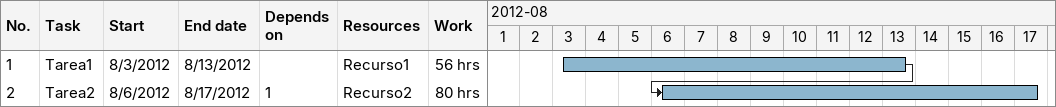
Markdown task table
| ID | Task | Start | Finish | Predecessors | Resources | Work (h) |
|---|---|---|---|---|---|---|
| 1 | Tarea1 | 2012-08-03 | 2012-08-13 |  | Recurso1 | 56 |
| 2 | Tarea2 | 2012-08-06 | 2012-08-17 | 1 | Recurso2 | 80 |
